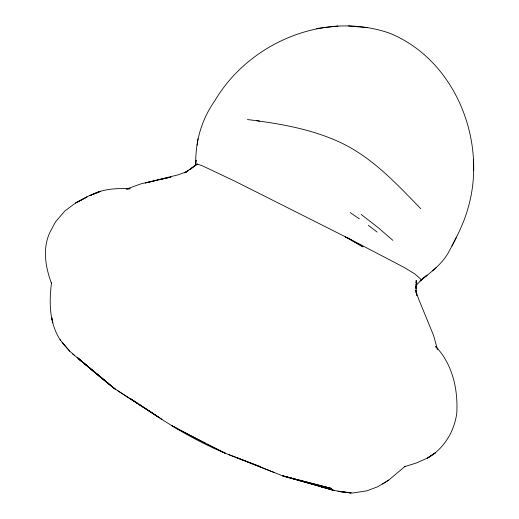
<?xml version="1.0" encoding="UTF-8"?>
<svg xmlns="http://www.w3.org/2000/svg" width="519" height="519" viewBox="0 0 519 519"><rect width="100%" height="100%" fill="white"/><g stroke="black" fill="none" stroke-linecap="round" stroke-linejoin="round"><path stroke-width="0.78" d="M416.141 285.411L421.376 279.968L421.201 279.52L414.668 273.824L404.184 267.46L348.632 238.429L235.256 181.371L202.475 165.853L197.324 164.075L195.28 164.997L196.078 160.202L195.708 164.023C195.462 140.883 201.58 119.506 214.983 100.524C249.289 42.422 324.868 10.704 389.561 33.171C454.994 59.763 487.133 140.344 468.436 206.711C464.343 222.19 457.005 236.547 449.473 250.593C442.96 263.62 430.958 272.203 419.89 281.019M416.037 282.751L416.225 280.383L416.024 288.538L415.953 286.06L416.381 293.261M197.149 145.151L197.966 138.858M415.991 285.08L416.9 282.842L416.128 284.555M456.48 237.105L452.03 245.889M236.158 457.369L282.505 475.793L334.586 490.604L352.492 493.05L366.784 490.864L377.819 486.712L388.822 480.023L405.229 466.224L404.379 466.711L416.27 463.039L427.598 457.979C443.447 449.195 453.749 432.379 456.558 414.713L456.778 413.156C458.147 389.367 452.516 364.15 435.649 346.452L436.265 347.801M432.515 270.827L436.382 267.532M421.117 280.195L426.975 275.206L421.117 280.195L421.201 279.52M196.688 164.14L189.558 169.758L197.324 164.075L185.348 172.451L188.481 170.459M127.051 189.195L130.178 188.708C116.412 188.079 102.191 188.851 89.819 195.637L100.096 191.543L88.198 196.176L75.437 203.085L64.92 210.935L55.598 221.73L50.019 232.11C42.24 248.556 45.458 267.227 51.556 283.608L51.478 282.855C49.071 302.694 49.188 322.967 60.489 340.328L69.754 351.214L81.139 361.016M382.607 484.065L388.822 480.023M184.589 172.944L187.035 171.504L178.542 174.734L145.385 182.954L157.731 180.106M75.437 203.085L87.023 196.961L76.682 202.404M126.24 189.169L141.265 183.752L170.816 177.07M159.275 179.749L163.907 178.679M165.451 178.328L170.848 177.076M337.927 26.002L316.616 28.519M367.303 27.669L348.444 25.95M247.44 119.545C279.683 123.541 312.464 129.101 341.995 143.231C373.226 158.405 396.977 184.226 420.805 208.735M256.392 120.512L259.526 121.154M138.82 404.152L158.983 417.477C181.06 431.996 204.33 444.893 228.905 454.676L260.499 466.613M228.905 454.676L274 472.439M205.771 443.297L180.936 430.751L171.27 425.333L212.381 447.008L225.188 453.204L207.211 444.03M155.051 414.863L114.005 388.277L94.802 372.661L77.123 357.247L94.951 372.246M117.21 390.398L158.983 417.477M132.806 400.168L130.1 398.378L137.477 403.263M134.162 401.064L137.541 403.295M138.897 404.191L161.896 419.384M350.241 212.634L359.336 218.817M361.159 214.425L378.04 227.53L392.896 240.362M368.334 225.343L377.157 232.071M79.744 359.855L109.113 384.06M110.359 385.085L111.585 386.097L110.346 385.059M112.844 387.135L115.328 389.185L112.837 387.122M105.357 380.94L78.57 358.798L114.005 388.277L96.177 373.278M107.232 382.49L108.477 383.515M72.556 353.822L74.295 355.262M62.183 342.566L69.754 351.214M60.081 339.51L60.489 340.328M437.498 349.598L433.56 335.404L418.424 298.529L416.121 291.704L416.77 295.408L415.855 290.05L416.303 293.144M52.847 322.902L51.602 317.297L52.471 321.235M473.516 159.197L473.626 170.492M435.603 452.659L427.598 457.979L435.603 452.659M350.987 492.992L338.096 491.402L350.987 492.992M331.42 488.385L284.321 476.267L331.42 488.385M328.358 488.626L282.505 475.793L328.358 488.626M334.586 490.604L320.392 486.524L334.586 490.604M348.632 238.429L345.226 236.839L362.995 246.862L348.632 238.429"/></g></svg>
